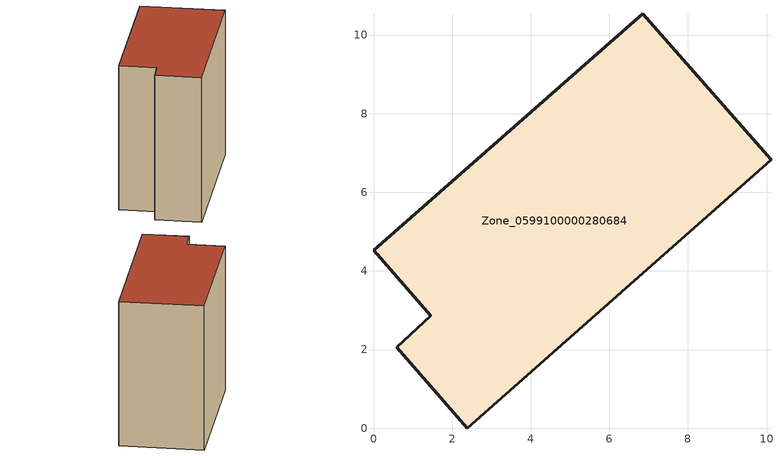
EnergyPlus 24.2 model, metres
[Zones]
Zone_0599100000280684
 floor ground (C_G): 6.85,10.54 10.11,6.83 2.39,0 0.59,2.06 1.46,2.86 0,4.53 z0
 wall outside (C_F): 10.11,6.83 6.85,10.54 0,4.53 1.46,2.86 0.59,2.06 2.39,0 10.11,6.83 z0:8.91
 roof outside (C_R): 2.39,0 10.11,6.83 6.85,10.54 0,4.53 1.46,2.86 0.59,2.06 z8.91
[BUILDING]
Pand.0599100000280684: North Axis=0; Terrain=City; Loads Convergence Tolerance Value=0.04; Temperature Convergence Tolerance Value=0.4; Solar Distribution=FullExterior; Maximum Number of Warmup Days=25; Minimum Number of Warmup Days=1
[Site:Location]
Rotterdam.The.Hague.AP_ZH_NLD Design_Conditions: Latitude=51.96; Longitude=4.45; Time Zone=1; Elevation=-4.5
[SITE:GROUNDTEMPERATURE:BUILDINGSURFACE]
18, 18, 18, 18, 18, 18, 18, 18, 18, 18, 18, 18
[MATERIAL] Thermal Absorptance=0.9; Solar Absorptance=0.7; Visible Absorptance=0.7
Name | Roughness | Thickness | Conductivity | Density | Specific Heat
G.TI.1946 | MediumSmooth | 0.15 | 1 | 540 | 1210
F.TI.1946 | Rough | 0.3 | 0.857143 | 1920 | 840
R.TI.1946 | MediumRough | 0.2 | 0.1 | 1500 | 1000
[CONSTRUCTION]
C_G: G.TI.1946
C_F: F.TI.1946
C_R: R.TI.1946
[ZONE]
Zone_0599100000280684: Type=1; Multiplier=1; Ceiling Height=Autocalculate; Volume=Autocalculate; Floor Area=autocalculate; Part of Total Floor Area=Yes
[ZONEINFILTRATION:DESIGNFLOWRATE]
Infil_Zone_0599100000280684: Zone or ZoneList or Space or SpaceList=Zone_0599100000280684; Schedule=AlwaysOn; Design Flow Rate Calculation Method=Flow/Area; Flow Rate per Floor Area=0.003; Constant Term Coefficient=1; Temperature Term Coefficient=0; Velocity Term Coefficient=0; Velocity Squared Term Coefficient=0
[HVACTEMPLATE:ZONE:IDEALLOADSAIRSYSTEM]
Zone_0599100000280684: Maximum Heating Supply Air Temperature=50; Minimum Cooling Supply Air Temperature=13; Maximum Heating Supply Air Humidity Ratio=0.0156; Minimum Cooling Supply Air Humidity Ratio=0.0077; Heating Limit=NoLimit; Cooling Limit=NoLimit; Dehumidification Control Type=ConstantSensibleHeatRatio; Cooling Sensible Heat Ratio=0.7; Dehumidification Setpoint=60; Humidification Control Type=None; Humidification Setpoint=30; Outdoor Air Method=None; Outdoor Air Flow Rate per Person=0.00944; Outdoor Air Flow Rate per Zone Floor Area=0; Outdoor Air Flow Rate per Zone=0; Demand Controlled Ventilation Type=None; Outdoor Air Economizer Type=NoEconomizer; Heat Recovery Type=None; Sensible Heat Recovery Effectiveness=0.7; Latent Heat Recovery Effectiveness=0.65
[ZONECONTROL:THERMOSTAT]
ThermostatControl_Zone_0599100000280684: Zone or ZoneList=Zone_0599100000280684; Control Type Schedule=DualSetpointControlType; Control 1=Thermostat_Zone_0599100000280684; Temperature Difference Between Cutout And Setpoint=0
[THERMOSTATSETPOINT:DUALSETPOINT]
Thermostat_Zone_0599100000280684: Heating Setpoint Temperature Schedule=HeatingSetpoint_Zone_0599100000280684; Cooling Setpoint Temperature Schedule=CoolingSetpoint_Zone_0599100000280684
[SCHEDULE:COMPACT]
HeatingSetpoint_Zone_0599100000280684: Through: 12/31, For: AllDays, Until: 24:00, 21
CoolingSetpoint_Zone_0599100000280684: Through: 12/31, For: AllDays, Until: 24:00, 24
DualSetpointControlType: Through: 12/31, For: AllDays, Until: 24:00, 4
AlwaysOn: Through: 12/31, For: AllDays, Until: 24:00, 1
